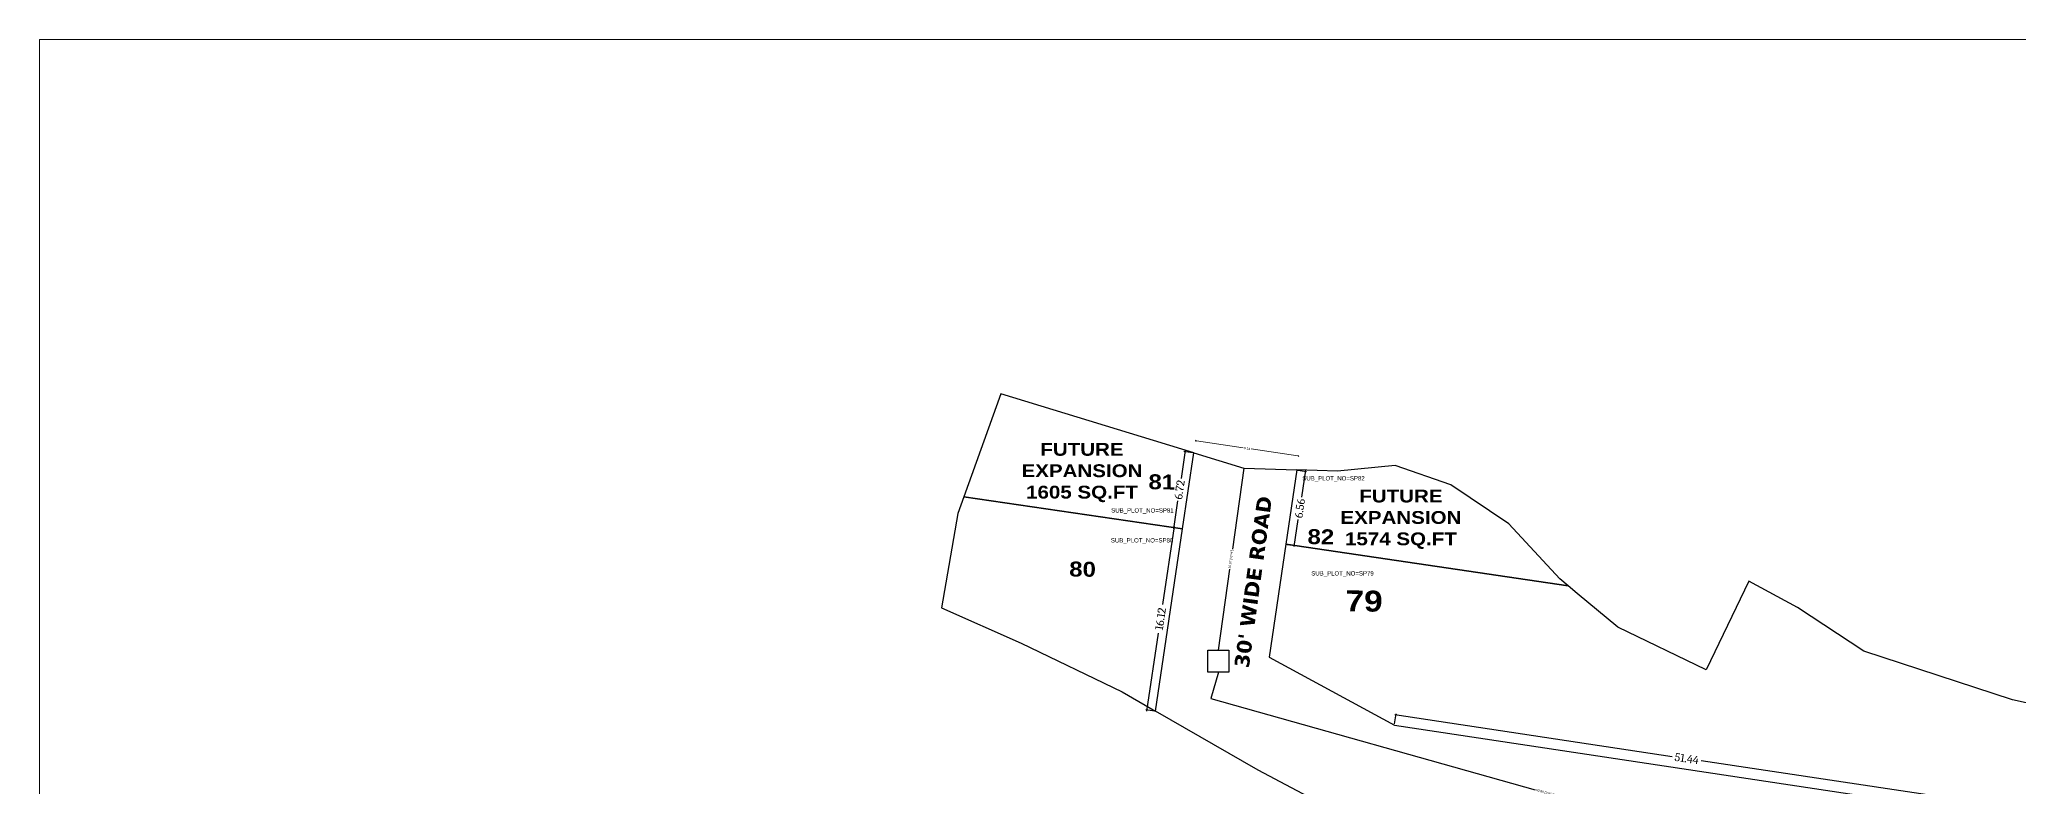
# Model space of a CAD drawing. Header units: metres. Extents: x 12268 to 12808, y 948 to 1141.
# Drawn here: x 12268.3 to 12441.4, y 1075.9 to 1141.2 of the extents above; entities that cross this region are included whole.
import ezdxf

# ---------------------------------------------------------------- set-up
doc = ezdxf.new("R2010")
doc.units = ezdxf.units.M
doc.linetypes.add('CONTINULUS', pattern=[0])
doc.layers.get('0').update_dxf_attribs({"color": 49})
for name, color, linetype, lineweight in [('ACCESS_ROAD', 7, 'Continuous', 5), ('INTERNAL_ROADS_RESIDENTIAL', 7, 'Continuous', 5), ('outer', 7, 'Continuous', 5), ('PLAN', 7, 'Continuous', 40)]:
    doc.layers.add(name, color=color, linetype=linetype, lineweight=lineweight)
for name, color, linetype in [('INTERNAL_JUNCTIONS', 7, 'Continuous'), ('SUB_PLOT_78', 7, 'Continuous'), ('SUB_PLOT_79', 7, 'Continuous'), ('SUB_PLOT_80', 7, 'Continuous'), ('SUB_PLOT_81', 7, 'Continuous'), ('SUB_PLOT_82', 7, 'Continuous')]:
    doc.layers.add(name, color=color, linetype=linetype)
doc.styles.add('Arial', font='arial.ttf', dxfattribs={"height": 0.2})
doc.styles.add('SASMITA', font='cambria.ttc')
doc.styles.get("Standard").update_dxf_attribs({"font": 'arial.ttf'})
doc.styles.add('style2', font='arial.ttf', dxfattribs={"height": 0.3})
doc.dimstyles.new('INT DIM', dxfattribs={"dimtxt": 0.3, "dimasz": 0.1, "dimexe": 0.18, "dimexo": 0.0625, "dimgap": 0.09, "dimtad": 0, "dimzin": 0, "dimdsep": 46, "dimtxsty": 'style2', "dimblk": 'OPEN90', "dimcen": 0.09, "dimse1": 1, "dimse2": 1, "dimclrd": 250, "dimclrt": 256, "dimadec": 0, "dimazin": 0, "dimtfac": 1, "dimtofl": 0, "dimtmove": 0, "dimatfit": 3, "dimfxl": 1, "dimtolj": 1, "dimtzin": 0, "dimlwd": -1, "dimarcsym": 0})
doc.dimstyles.new('meter', dxfattribs={"dimtxt": 0.2, "dimasz": 0.1, "dimexe": 0, "dimexo": 0, "dimgap": 0.09, "dimtad": 0, "dimzin": 0, "dimdsep": 46, "dimtxsty": 'Arial', "dimblk": 'ARCHTICK', "dimcen": 7.09, "dimclrd": 23, "dimclre": 23, "dimclrt": 75, "dimadec": 0, "dimazin": 0, "dimtfac": 1, "dimtofl": 0, "dimtmove": 1, "dimatfit": 3, "dimldrblk": 'OPEN90', "dimfxl": 1, "dimtolj": 1, "dimtzin": 0, "dimarcsym": 0})
doc.dimstyles.new('style1', dxfattribs={"dimtxt": 0.7, "dimasz": 0.15, "dimexe": 0.1, "dimexo": 0.1, "dimgap": 0.09, "dimtad": 0, "dimzin": 0, "dimdsep": 46, "dimtxsty": 'SASMITA', "dimblk": 'ARCHTICK', "dimcen": 0.09, "dimdle": 0.1, "dimclrd": 4, "dimclre": 4, "dimclrt": 4, "dimadec": 0, "dimazin": 0, "dimtfac": 1, "dimtix": 1, "dimtofl": 0, "dimtmove": 1, "dimatfit": 3, "dimldrblk": 'OPEN90', "dimfxl": 1, "dimtolj": 1, "dimtzin": 0, "dimlwd": -1, "dimlwe": -1, "dimarcsym": 0})

# ---------------------------------------------------------------- blocks, each defined once
blk = doc.blocks.new('_ArchTick')
at = {"color": 0, "linetype": 'ByBlock', "const_width": 0.15}
blk.add_lwpolyline([(-0.5, -0.5), (0.5, 0.5)], dxfattribs=at)
blk = doc.blocks.new('*D37')
at = {"layer": 'Defpoints', "color": 0, "ltscale": 0.5}
for p in [(12371.450703, 1085.866462), (12370.797132, 1083.546873), (12430.029444, 1069.361243)]:
    blk.add_point(p, dxfattribs=at)
at = {"layer": 'INTERNAL_ROADS_RESIDENTIAL', "color": 23, "lineweight": -2, "ltscale": 0.5}
for p, q in [((12371.450703, 1085.866462), (12370.797132, 1083.546873)), ((12370.797132, 1083.546873), (12399.147787, 1075.558757)), ((12429.375874, 1067.041653), (12401.025219, 1075.029769)), ((12430.029444, 1069.361243), (12429.375874, 1067.041653))]:
    blk.add_line(p, q, dxfattribs=at)
at = {"layer": 'INTERNAL_ROADS_RESIDENTIAL', "color": 23, "lineweight": -2, "ltscale": 0.5, "xscale": 0.1, "yscale": 0.1, "zscale": 0.1}
for p, rotation in [((12370.797132, 1083.546873), 164.26422), ((12429.375874, 1067.041653), 344.26422)]:
    blk.add_blockref('_ArchTick', p, dxfattribs=dict(at, rotation=rotation))
at = {"layer": 'INTERNAL_ROADS_RESIDENTIAL', "color": 75, "ltscale": 0.5, "insert": (12400.086503, 1075.294263), "char_height": 0.2, "attachment_point": 5, "rotation": 344.2642202, "style": 'Arial'}
blk.add_mtext('\\A1;60.86 [199\'-8"]', dxfattribs=at)
blk = doc.blocks.new('_Open90')
at = {"layer": 'PLAN', "color": 0, "lineweight": -2}
for p, q in [((0, 0), (-1, 0)), ((-0.5, 0.5), (0, 0)), ((0, 0), (-0.5, -0.5))]:
    blk.add_line(p, q, dxfattribs=at)
blk = doc.blocks.new('*D38')
at = {"layer": 'Defpoints', "color": 0, "ltscale": 0.5}
for p in [(12373.673475, 1103.687714, -0.000003), (12373.673475, 1103.687714), (12371.450703, 1087.774049)]:
    blk.add_point(p, dxfattribs=at)
at = {"layer": 'INTERNAL_ROADS_RESIDENTIAL', "color": 23, "lineweight": -2, "ltscale": 0.5}
for p, q in [((12373.673475, 1103.687714), (12372.684876, 1096.60996)), ((12371.450703, 1087.774049), (12372.439302, 1094.851803))]:
    blk.add_line(p, q, dxfattribs=at)
at = {"layer": 'INTERNAL_ROADS_RESIDENTIAL', "color": 23, "lineweight": -2, "ltscale": 0.5, "xscale": 0.1, "yscale": 0.1, "zscale": 0.1}
for p, rotation in [((12373.673475, 1103.687714), 82.048544), ((12371.450703, 1087.774049), 262.048544)]:
    blk.add_blockref('_ArchTick', p, dxfattribs=dict(at, rotation=rotation))
at = {"layer": 'INTERNAL_ROADS_RESIDENTIAL', "color": 75, "ltscale": 0.5, "insert": (12372.562089, 1095.730882), "char_height": 0.2, "attachment_point": 5, "rotation": 82.04854428, "style": 'Arial'}
blk.add_mtext('\\A1;16.07 [52\'-9"]', dxfattribs=at)
blk = doc.blocks.new('*D31')
at = {"layer": 'Defpoints', "color": 0}
for p in [(12368.306085, 1098.37981, -0.000003), (12365.206539, 1082.543371), (12365.956688, 1082.432855, -0.000003)]:
    blk.add_point(p, dxfattribs=at)
at = {"layer": 'SUB_PLOT_80', "color": 4}
for p, q in [((12367.570511, 1098.589258), (12366.564757, 1091.762519)), ((12368.207152, 1098.394385), (12367.457003, 1098.504901)), ((12365.191964, 1082.444439), (12366.197718, 1089.271178)), ((12365.857756, 1082.44743), (12365.107607, 1082.557947))]:
    blk.add_line(p, q, dxfattribs=at)
at = {"layer": 'SUB_PLOT_80', "color": 4, "xscale": 0.15, "yscale": 0.15, "zscale": 0.15}
for p, rotation in [((12367.555936, 1098.490326), 81.619146), ((12365.206539, 1082.543371), 261.619146)]:
    blk.add_blockref('_ArchTick', p, dxfattribs=dict(at, rotation=rotation))
at = {"layer": 'SUB_PLOT_80', "color": 4, "insert": (12366.381237, 1090.516849), "char_height": 0.7, "attachment_point": 5, "rotation": 81.61914614, "style": 'SASMITA'}
blk.add_mtext('\\A1;16.12', dxfattribs=at)
blk = doc.blocks.new('*D32')
at = {"layer": 'Defpoints', "color": 0}
for p in [(12386.974034, 1082.123411), (12386.838118, 1081.221383, -0.000003), (12437.701897, 1073.557287, -0.000003)]:
    blk.add_point(p, dxfattribs=at)
at = {"layer": 'SUB_PLOT_79', "color": 4}
for p, q in [((12386.853017, 1081.320267), (12386.988934, 1082.222295)), ((12386.87515, 1082.13831), (12411.131791, 1078.483347)), ((12437.936697, 1074.444415), (12413.680057, 1078.099378)), ((12437.716797, 1073.65617), (12437.852713, 1074.558198))]:
    blk.add_line(p, q, dxfattribs=at)
at = {"layer": 'SUB_PLOT_79', "color": 4, "xscale": 0.15, "yscale": 0.15, "zscale": 0.15}
for p, rotation in [((12386.974034, 1082.123411), 171.431198), ((12437.837814, 1074.459314), 351.431198)]:
    blk.add_blockref('_ArchTick', p, dxfattribs=dict(at, rotation=rotation))
at = {"layer": 'SUB_PLOT_79', "color": 4, "insert": (12412.405924, 1078.291363), "char_height": 0.7, "attachment_point": 5, "rotation": 351.43119813, "style": 'SASMITA'}
blk.add_mtext('\\A1;51.44', dxfattribs=at)
blk = doc.blocks.new('*D34')
at = {"layer": 'Defpoints', "color": 0}
for p in [(12368.535703, 1105.140673), (12369.285852, 1105.030157, -0.000003), (12368.306085, 1098.37981, -0.000003)]:
    blk.add_point(p, dxfattribs=at)
at = {"layer": 'SUB_PLOT_81', "color": 4}
for p, q in [((12368.550278, 1105.239605), (12368.189222, 1102.788874)), ((12369.18692, 1105.044732), (12368.436771, 1105.155248)), ((12367.54136, 1098.391394), (12367.902416, 1100.842125)), ((12368.207152, 1098.394385), (12367.457003, 1098.504901))]:
    blk.add_line(p, q, dxfattribs=at)
at = {"layer": 'SUB_PLOT_81', "color": 4, "xscale": 0.15, "yscale": 0.15, "zscale": 0.15}
for p, rotation in [((12368.535703, 1105.140673), 81.619146), ((12367.555936, 1098.490326), 261.619146)]:
    blk.add_blockref('_ArchTick', p, dxfattribs=dict(at, rotation=rotation))
at = {"layer": 'SUB_PLOT_81', "color": 4, "insert": (12368.045819, 1101.8155), "char_height": 0.7, "attachment_point": 5, "rotation": 81.61914614, "style": 'SASMITA'}
blk.add_mtext('\\A1;6.72', dxfattribs=at)
blk = doc.blocks.new('*D35')
at = {"layer": 'Defpoints', "color": 0}
for p in [(12378.308672, 1103.537674, -0.000003), (12379.046995, 1103.4289), (12377.352437, 1097.04705, -0.000003)]:
    blk.add_point(p, dxfattribs=at)
at = {"layer": 'SUB_PLOT_82', "color": 4}
for p, q in [((12378.407605, 1103.523098), (12379.145927, 1103.414324)), ((12379.061571, 1103.527832), (12378.714682, 1101.17326)), ((12378.076184, 1096.839344), (12378.423073, 1099.193916)), ((12377.451369, 1097.032474), (12378.189692, 1096.9237))]:
    blk.add_line(p, q, dxfattribs=at)
at = {"layer": 'SUB_PLOT_82', "color": 4, "xscale": 0.15, "yscale": 0.15, "zscale": 0.15}
for p, rotation in [((12379.046995, 1103.4289), 81.619146), ((12378.090759, 1096.938276), 261.619146)]:
    blk.add_blockref('_ArchTick', p, dxfattribs=dict(at, rotation=rotation))
at = {"layer": 'SUB_PLOT_82', "color": 4, "insert": (12378.568877, 1100.183588), "char_height": 0.7, "attachment_point": 5, "rotation": 81.61914614, "style": 'SASMITA'}
blk.add_mtext('\\A1;6.56', dxfattribs=at)
blk = doc.blocks.new('*D39')
at = {"layer": 'ACCESS_ROAD', "color": 250, "ltscale": 0.05}
for p, q in [((12369.541195, 1106.077253), (12373.619825, 1105.476366)), ((12378.389683, 1104.773644), (12374.311054, 1105.374531))]:
    blk.add_line(p, q, dxfattribs=at)
at = {"layer": 'Defpoints', "color": 0, "linetype": 'CONTINULUS', "ltscale": 0.05}
for p in [(12369.442263, 1106.091829), (12369.163625, 1104.200521, -0.000003), (12378.209977, 1102.86776, -0.000003)]:
    blk.add_point(p, dxfattribs=at)
at = {"layer": 'ACCESS_ROAD', "color": 250, "linetype": 'CONTINULUS', "ltscale": 0.05, "xscale": 0.1, "yscale": 0.1, "zscale": 0.1}
for p, rotation in [((12369.442263, 1106.091829), 171.619146), ((12378.488615, 1104.759068), 351.619146)]:
    blk.add_blockref('_Open90', p, dxfattribs=dict(at, rotation=rotation))
at = {"layer": 'ACCESS_ROAD', "linetype": 'CONTINULUS', "ltscale": 0.05, "insert": (12373.965439, 1105.425449), "char_height": 0.2, "attachment_point": 5, "rotation": 351.61914614, "style": 'Arial'}
blk.add_mtext('\\A1;9.14', dxfattribs=at)

msp = doc.modelspace()

# ---------------------------------------------------------------- linework, layer by layer
at = {"layer": 'INTERNAL_JUNCTIONS', "color": 1, "ltscale": 0.5}
msp.add_lwpolyline([(12370.527287, 1087.774049), (12372.374119, 1087.774049), (12372.374119, 1085.866462), (12370.527287, 1085.866462)], close=True, dxfattribs=at)
at = {"layer": 'outer'}
msp.add_lwpolyline([(12268.347947, 1141.182077), (12807.668037, 1141.182077), (12807.668037, 948.465796), (12268.347947, 948.465796)], close=True, dxfattribs=at)
at = {"layer": 'SUB_PLOT_78', "color": 1, "elevation": -0.000003}
msp.add_lwpolyline([(12384.161378, 1072.37721), (12374.917292, 1077.27772), (12365.956688, 1082.432855), (12368.306085, 1098.37981), (12369.285852, 1105.030157), (12373.673475, 1103.687714), (12378.308672, 1103.537674), (12377.352437, 1097.04705), (12375.89801, 1087.174863), (12386.838118, 1081.221383), (12437.701897, 1073.557287)], dxfattribs=at)
at = {"layer": 'SUB_PLOT_79', "color": 2, "elevation": -0.000003}
msp.add_lwpolyline([(12502.387188, 1077.185949), (12502.116023, 1078.51212), (12501.110261, 1078.662525), (12474.857846, 1082.588423), (12471.987006, 1081.355054), (12460.14202, 1080.884188), (12453.042737, 1080.762258), (12440.898719, 1083.431788), (12427.887185, 1087.675795), (12422.08885, 1091.510481), (12417.834038, 1093.812422), (12414.09322, 1086.056972), (12406.383956, 1089.775512), (12402.839534, 1092.738453), (12402.035472, 1093.410604), (12377.352437, 1097.04705), (12375.89801, 1087.174863), (12386.838118, 1081.221383), (12437.701897, 1073.557287), (12491.596221, 1065.436551), (12502.402025, 1061.769787), (12502.466152, 1061.01457), (12503.131742, 1062.976039)], close=True, dxfattribs=at)
at = {"layer": 'SUB_PLOT_80', "color": 2, "elevation": -0.000003}
msp.add_lwpolyline([(12347.237398, 1091.465683), (12354.196749, 1088.379751), (12363.023889, 1084.120127), (12365.956688, 1082.432855), (12368.306085, 1098.37981), (12349.193952, 1101.195519), (12348.662045, 1099.717232), (12347.237398, 1091.465683)], close=True, dxfattribs=at)
at = {"layer": 'SUB_PLOT_81', "color": 6, "elevation": -0.000003}
msp.add_lwpolyline([(12368.306085, 1098.37981), (12369.285852, 1105.030157), (12352.429411, 1110.187575), (12349.193952, 1101.195519), (12368.306085, 1098.37981)], close=True, dxfattribs=at)
at = {"layer": 'SUB_PLOT_82', "color": 6, "elevation": -0.000003}
msp.add_lwpolyline([(12377.352437, 1097.04705), (12402.035472, 1093.410604), (12401.302464, 1094.023358), (12396.845915, 1098.831163), (12391.77224, 1102.24614), (12386.905784, 1103.931388), (12381.877078, 1103.422165), (12378.308672, 1103.537674), (12377.352437, 1097.04705)], close=True, dxfattribs=at)

# ---------------------------------------------------------------- texts
at = {"char_height": 0.804842, "width": 9.807877, "attachment_point": 3}
for s, insert in [('\\pxqc;{\\fArial Black|b0|i0|c0|p34;\\H1.395349x;\\C1;FUTURE EXPANSION\\P1605 SQ.FT}', (12364.42015, 1105.904479, -0.000003)), ('\\pxqc;{\\fArial Black|b0|i0|c0|p34;\\H1.395349x;\\C1;FUTURE EXPANSION\\P1574 SQ.FT}', (12392.313766, 1101.818153, -0.000003))]:
    msp.add_mtext(s, dxfattribs=dict(at, insert=insert))
at = {"extrusion": (-2.97313e-05, 5.84486e-07, 1), "char_height": 1.31064, "width": 15.971577, "attachment_point": 3, "text_direction": (0.99991, -0.013429, 3e-05)}
for s, insert in [('\\pxqc;{\\fArial Black|b0|i0|c0|p34;\\C1;81}', (12374.490617, 1103.042459)), ('\\pxqc;{\\fArial Black|b0|i0|c0|p34;\\C1;82}', (12388.401158, 1098.245705, -0.000003)), ('\\pxqc;{\\fArial Black|b0|i0|c0|p34;\\C1;80}', (12367.562968, 1095.408902)), ('\\pxqc;{\\fArial Black|b0|i0|c0|p34;\\C1; \\H1.39535x;79}', (12391.894946, 1092.886169))]:
    msp.add_mtext(s, dxfattribs=dict(at, insert=insert))
at = {"color": 255, "lineweight": 9, "insert": (12374.123861, 1086.169535, -0.000003), "char_height": 1.28016, "attachment_point": 7, "rotation": 82.22409304}
msp.add_mtext_dynamic_manual_height_columns("{\\fVerdana|b1|i0|c0|p34;30' WIDE ROAD}", width=2060.297966, gutter_width=60, heights=[0], dxfattribs=at)
at = {"layer": 'SUB_PLOT_79', "color": 2, "insert": (12379.571957, 1094.685751, -0.000003), "char_height": 0.379105, "attachment_point": 1, "style": 'Arial'}
msp.add_mtext_dynamic_manual_height_columns('SUB_PLOT_NO=SP79', width=5.658733, gutter_width=1, heights=[0], dxfattribs=at)
at = {"layer": 'SUB_PLOT_80', "color": 2, "insert": (12362.040991, 1097.57432, -0.000003), "char_height": 0.379105, "attachment_point": 1, "style": 'Arial'}
msp.add_mtext_dynamic_manual_height_columns('SUB_PLOT_NO=SP80', width=5.658733, gutter_width=1, heights=[0], dxfattribs=at)
at = {"layer": 'SUB_PLOT_81', "color": 6, "insert": (12362.074683, 1100.189629), "char_height": 0.379105, "attachment_point": 1, "style": 'Arial'}
msp.add_mtext_dynamic_manual_height_columns('SUB_PLOT_NO=SP81', width=5.658733, gutter_width=1, heights=[0], dxfattribs=at)
at = {"layer": 'SUB_PLOT_82', "color": 6, "insert": (12378.786079, 1103.000133, 0.000003), "char_height": 0.379105, "attachment_point": 1, "style": 'Arial'}
msp.add_mtext_dynamic_manual_height_columns('SUB_PLOT_NO=SP82', width=5.658733, gutter_width=1, heights=[0], dxfattribs=at)

# ---------------------------------------------------------------- dimensions: what is measured, and where the dimension line sits
at = {"layer": 'ACCESS_ROAD', "color": 1, "linetype": 'CONTINULUS', "ltscale": 0.05}
dim = msp.add_aligned_dim(p1=(12378.209977, 1102.86776, -0.000003), p2=(12369.163625, 1104.200521, -0.000003), distance=-1.911723, dimstyle='INT DIM', override={"dimtxt": 0.2, "dimtxsty": 'Arial'}, dxfattribs=at)
dim.commit()
dim.dimension.update_dxf_attribs({"geometry": '*D39', "text_midpoint": (12373.965439, 1105.425449)})
at = {"layer": 'INTERNAL_ROADS_RESIDENTIAL', "color": 2, "ltscale": 0.5}
for p1, p2, distance, picture, middle in [((12371.450703, 1087.774049), (12373.673475, 1103.687714, -0.000003), 0, '*D38', (12372.562089, 1095.730882)), ((12430.029444, 1069.361243), (12371.450703, 1085.866462), 2.409906, '*D37', (12400.086503, 1075.294263))]:
    dim = msp.add_aligned_dim(p1=p1, p2=p2, distance=distance, dimstyle='meter', override={"dimfxl": 2}, dxfattribs=at)
    dim.commit()
    dim.dimension.update_dxf_attribs({"geometry": picture, "text_midpoint": middle})
at = {"layer": 'SUB_PLOT_79', "color": 2}
dim = msp.add_aligned_dim(p1=(12437.701897, 1073.557287, -0.000003), p2=(12386.838118, 1081.221383, -0.000003), distance=-0.91221, dimstyle='style1', dxfattribs=at)
dim.commit()
dim.dimension.update_dxf_attribs({"geometry": '*D32', "text_midpoint": (12412.405924, 1078.291363)})
at = {"layer": 'SUB_PLOT_80', "color": 2}
dim = msp.add_aligned_dim(p1=(12368.306085, 1098.37981, -0.000003), p2=(12365.956688, 1082.432855, -0.000003), distance=-0.758246, dimstyle='style1', dxfattribs=at)
dim.commit()
dim.dimension.update_dxf_attribs({"geometry": '*D31', "text_midpoint": (12366.381237, 1090.516849)})
at = {"layer": 'SUB_PLOT_81', "color": 6}
dim = msp.add_aligned_dim(p1=(12368.306085, 1098.37981, -0.000003), p2=(12369.285852, 1105.030157, -0.000003), distance=0.758246, dimstyle='style1', dxfattribs=at)
dim.commit()
dim.dimension.update_dxf_attribs({"geometry": '*D34', "text_midpoint": (12368.045819, 1101.8155)})
at = {"layer": 'SUB_PLOT_82', "color": 6}
dim = msp.add_aligned_dim(p1=(12377.352437, 1097.04705, -0.000003), p2=(12378.308672, 1103.537674, -0.000003), distance=-0.746293, dimstyle='style1', dxfattribs=at)
dim.commit()
dim.dimension.update_dxf_attribs({"geometry": '*D35', "text_midpoint": (12378.568877, 1100.183588)})

doc.saveas('drawing.dxf')
